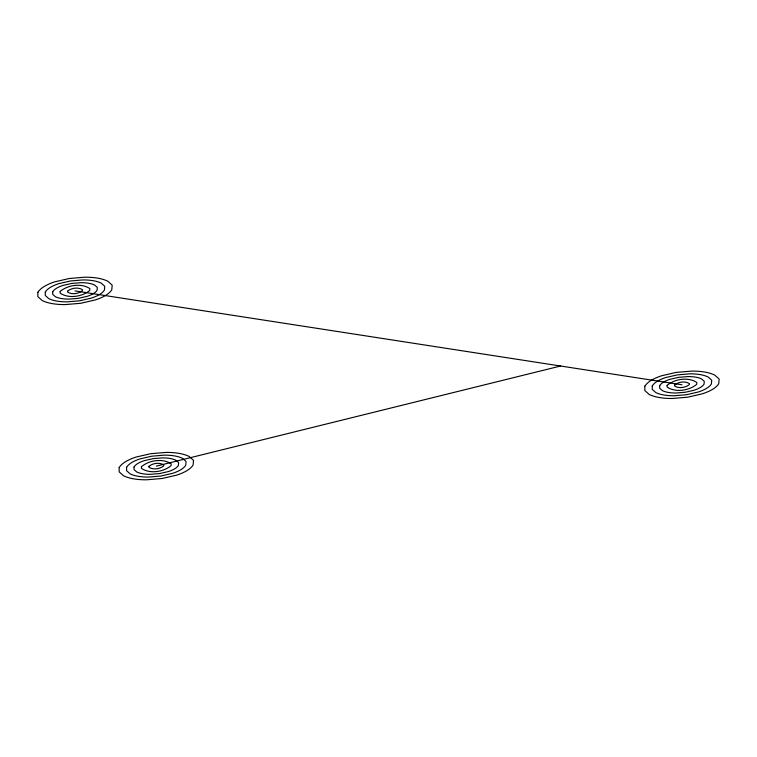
<?xml version="1.0" encoding="UTF-8"?>
<svg xmlns="http://www.w3.org/2000/svg" width="757" height="757" viewBox="0 0 757 757"><rect width="100%" height="100%" fill="white"/><g stroke="black" fill="none" stroke-linecap="round" stroke-linejoin="round"><path stroke-width="1.14" d="M156.339 466.104L560.596 366.01M75.019 290.896L681.981 384.793M37.859 292.297L37.85 296.64L42.269 300.595A28.075 16.209 0 0 0 52.801 303.718A43.972 25.388 0 0 0 65.376 304.579L80.772 303.283L95.221 299.961A43.972 25.388 0 0 0 105.365 295.59A28.075 16.209 0 0 0 111.781 289.846L112.187 285.143L107.768 281.188A28.075 16.209 0 0 0 97.237 278.065A43.972 25.388 0 0 0 84.661 277.213L69.266 278.5L54.816 281.831A43.972 25.388 0 0 0 44.672 286.203A29.816 17.212 0 0 0 37.859 292.297M45.288 292.013L45.288 295.495L48.817 298.655A22.464 12.964 0 0 0 57.248 301.154A35.182 20.307 0 0 0 67.307 301.835L79.617 300.803L91.181 298.144A35.182 20.307 0 0 0 99.299 294.653A22.464 12.964 0 0 0 104.428 290.054L104.75 286.297L101.22 283.127A22.464 12.964 0 0 0 92.789 280.629A35.182 20.307 0 0 0 82.731 279.948L70.42 280.979L58.857 283.638A35.182 20.307 0 0 0 50.738 287.14A23.846 13.768 0 0 0 45.288 292.013M52.725 291.738L52.716 294.341L55.365 296.716A16.843 9.727 0 0 0 61.686 298.589A26.381 15.235 0 0 0 69.228 299.1L78.473 298.324L87.14 296.328A26.381 15.235 0 0 0 93.225 293.707A16.843 9.727 0 0 0 97.076 290.262L97.322 287.442L94.672 285.067A16.843 9.727 0 0 0 88.351 283.194A26.381 15.235 0 0 0 80.81 282.683L71.565 283.459L62.897 285.455A26.381 15.235 0 0 0 56.813 288.076A17.884 10.324 0 0 0 52.725 291.738M60.153 291.454L60.153 293.196C68.575 298.854 82.078 296.839 89.723 290.47L89.884 288.597C81.406 282.91 67.789 284.935 60.153 291.454M67.591 291.171L67.581 292.041C71.792 294.88 78.548 293.867 82.371 290.688L82.456 289.742C78.217 286.903 71.404 287.915 67.591 291.171M119.171 467.514L119.171 471.857L123.59 475.812A28.075 16.209 0 0 0 134.121 478.935A43.972 25.388 0 0 0 146.688 479.787L162.083 478.5L176.542 475.169A43.972 25.388 0 0 0 186.686 470.797A28.075 16.209 0 0 0 193.101 465.053L193.508 460.36L189.089 456.405A28.075 16.209 0 0 0 178.557 453.282A43.972 25.388 0 0 0 165.982 452.421L150.586 453.717L136.137 457.039A43.972 25.388 0 0 0 125.984 461.41A29.816 17.212 0 0 0 119.171 467.514M126.608 467.23L126.599 470.703L130.138 473.873A22.464 12.964 0 0 0 138.559 476.371A35.182 20.307 0 0 0 148.618 477.052L160.938 476.021L172.501 473.362A35.182 20.307 0 0 0 180.611 469.86A22.464 12.964 0 0 0 185.749 465.271L186.071 461.505L182.532 458.345A22.464 12.964 0 0 0 174.11 455.846A35.182 20.307 0 0 0 164.051 455.165L151.741 456.197L140.177 458.856A35.182 20.307 0 0 0 132.059 462.347A23.846 13.768 0 0 0 126.608 467.23M134.036 466.946L134.036 469.558L136.686 471.933A16.843 9.727 0 0 0 143.007 473.806A26.381 15.235 0 0 0 150.548 474.317L159.784 473.541L168.461 471.545A26.381 15.235 0 0 0 174.545 468.924A16.843 9.727 0 0 0 178.397 465.479L178.633 462.659L175.984 460.284A16.843 9.727 0 0 0 169.663 458.411A26.381 15.235 0 0 0 162.121 457.9L152.886 458.676L144.218 460.672A26.381 15.235 0 0 0 138.124 463.293A17.884 10.324 0 0 0 134.036 466.946M141.474 466.672L141.464 468.403C149.886 474.071 163.389 472.056 171.044 465.687L171.205 463.804C162.727 458.127 149.11 460.152 141.474 466.672M148.902 466.388L148.902 467.258C153.113 470.088 159.859 469.085 163.692 465.896L163.767 464.959C159.528 462.111 152.725 463.133 148.902 466.388M644.822 386.193L644.813 390.536L649.232 394.492A28.075 16.209 0 0 0 659.763 397.614A43.972 25.388 0 0 0 672.339 398.475L687.735 397.179L702.184 393.858A43.972 25.388 0 0 0 712.328 389.486A28.075 16.209 0 0 0 718.743 383.742L719.15 379.039L714.731 375.084A28.075 16.209 0 0 0 704.199 371.961A43.972 25.388 0 0 0 691.624 371.11L676.228 372.397L661.779 375.727A43.972 25.388 0 0 0 651.635 380.099A29.816 17.212 0 0 0 644.822 386.193M652.25 385.909L652.25 389.391L655.78 392.552A22.464 12.964 0 0 0 664.211 395.05A35.182 20.307 0 0 0 674.269 395.731L686.58 394.7L698.143 392.041A35.182 20.307 0 0 0 706.262 388.549A22.464 12.964 0 0 0 711.391 383.95L711.712 380.194L708.183 377.024A22.464 12.964 0 0 0 699.752 374.526A35.182 20.307 0 0 0 689.693 373.844L677.383 374.876L665.819 377.535A35.182 20.307 0 0 0 657.701 381.036A23.846 13.768 0 0 0 652.25 385.909M659.688 385.635L659.678 388.237L662.328 390.612A16.843 9.727 0 0 0 668.649 392.486A26.381 15.235 0 0 0 676.19 392.997L685.435 392.221L694.103 390.224A26.381 15.235 0 0 0 700.187 387.603A16.843 9.727 0 0 0 704.038 384.159L704.284 381.339L701.635 378.964A16.843 9.727 0 0 0 695.314 377.09A26.381 15.235 0 0 0 687.772 376.579L678.527 377.355L669.86 379.352A26.381 15.235 0 0 0 663.775 381.973A17.884 10.324 0 0 0 659.688 385.635M667.116 385.351L667.116 387.092C675.537 392.751 689.04 390.735 696.686 384.367L696.847 382.493C688.368 376.806 674.752 378.831 667.116 385.351M674.553 385.067L674.544 385.938C678.755 388.776 685.511 387.764 689.334 384.584L689.419 383.638C685.18 380.799 678.367 381.812 674.553 385.067"/></g></svg>
